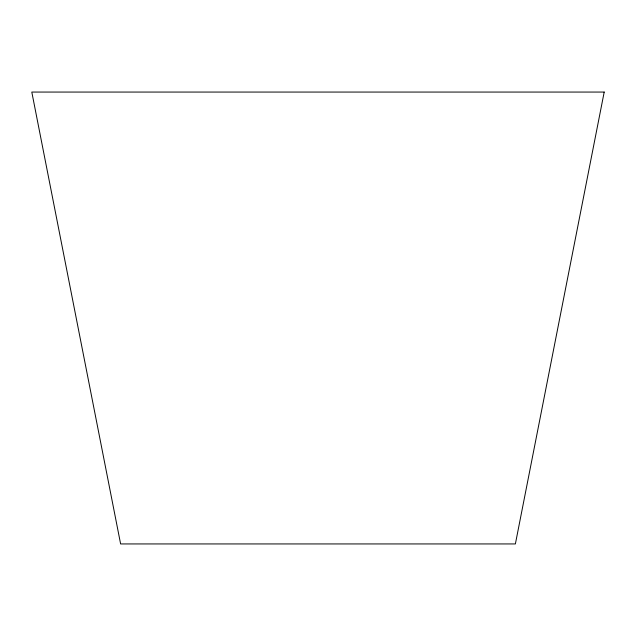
<?xml version="1.0" encoding="UTF-8"?>
<svg xmlns="http://www.w3.org/2000/svg" width="636" height="636" viewBox="0 0 636 636"><rect width="100%" height="100%" fill="white"/><g stroke="black" fill="none" stroke-linecap="round" stroke-linejoin="round"><path stroke-width="0.95" d="M604.2 92.061L515.383 543.939L120.617 543.939L31.8 92.061L604.2 92.061"/></g></svg>
